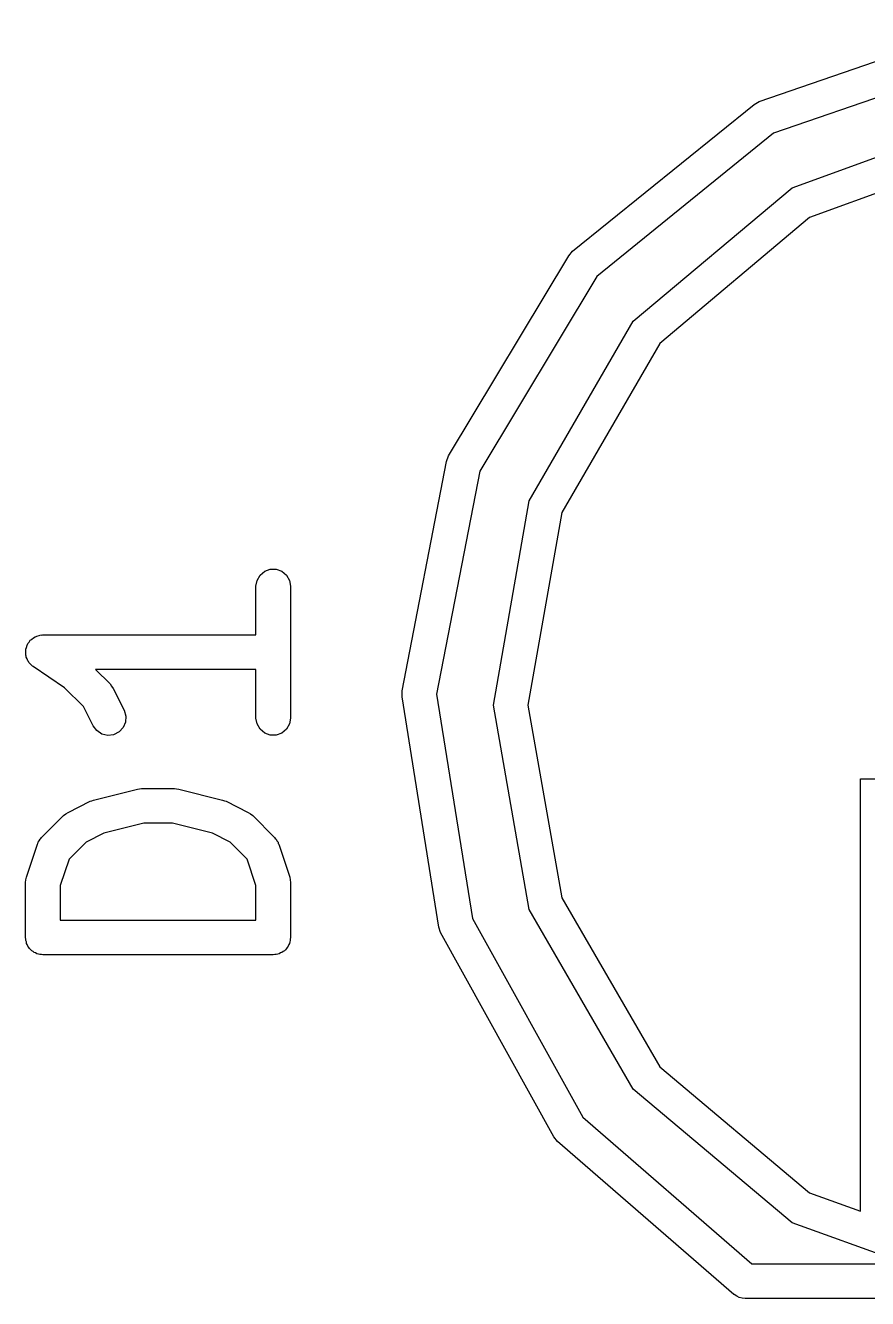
# Model space of a CAD drawing. Extents: x 149.8 to 198.9, y -148.5 to -50.
# Drawn here: x 189.38 to 193.03, y -123.31 to -117.78 of the extents above; entities that cross this region are included whole.
import ezdxf

# ---------------------------------------------------------------- set-up
doc = ezdxf.new("R2010")
doc.units = 0
doc.header["$MEASUREMENT"] = 0
doc.layers.add('BLACK', color=7, linetype='CONTINUOUS')

msp = doc.modelspace()

# ---------------------------------------------------------------- linework, layer by layer
at = {"layer": 'Black'}
for p, q in [((192.56, -118.11), (193.518, -117.78)), ((193.554, -117.926), (192.622, -118.248)), ((191.751, -118.76), (192.538, -118.123)), ((192.538, -118.123), (192.56, -118.11)), ((192.56, -118.11), (192.56, -118.11)), ((192.704, -118.484), (193.55, -118.176)), ((192.622, -118.248), (191.856, -118.869)), ((193.576, -118.324), (192.779, -118.614)), ((192.014, -119.063), (192.704, -118.484)), ((192.779, -118.614), (192.129, -119.16)), ((191.213, -119.648), (191.734, -118.78)), ((191.734, -118.78), (191.751, -118.76)), ((191.751, -118.76), (191.751, -118.76)), ((191.856, -118.869), (191.349, -119.714)), ((191.563, -119.843), (192.014, -119.063)), ((192.129, -119.16), (191.704, -119.894)), ((191.204, -119.673), (191.213, -119.648)), ((191.213, -119.648), (191.213, -119.648)), ((191.011, -120.667), (191.204, -119.673)), ((191.349, -119.714), (191.161, -120.682)), ((191.407, -120.73), (191.563, -119.843)), ((191.704, -119.894), (191.557, -120.73)), ((190.382, -120.189), (190.395, -120.166)), ((190.395, -120.166), (190.415, -120.149)), ((190.415, -120.149), (190.439, -120.14)), ((190.439, -120.14), (190.465, -120.14)), ((190.465, -120.14), (190.49, -120.149)), ((190.49, -120.149), (190.51, -120.166)), ((190.51, -120.166), (190.523, -120.189)), ((190.377, -120.214), (190.382, -120.189)), ((190.377, -120.425), (190.377, -120.214)), ((190.523, -120.189), (190.527, -120.214)), ((190.527, -120.214), (190.527, -120.786)), ((189.401, -120.446), (189.404, -120.443)), ((189.404, -120.443), (189.412, -120.438)), ((189.412, -120.438), (189.419, -120.433)), ((189.419, -120.433), (189.423, -120.432)), ((189.423, -120.432), (189.427, -120.43)), ((189.427, -120.43), (189.436, -120.428)), ((189.436, -120.428), (189.444, -120.425)), ((189.444, -120.425), (189.448, -120.426)), ((189.448, -120.426), (189.452, -120.425)), ((189.452, -120.425), (190.377, -120.425)), ((189.378, -120.495), (189.379, -120.491)), ((189.379, -120.504), (189.378, -120.495)), ((189.379, -120.487), (189.382, -120.479)), ((189.379, -120.491), (189.379, -120.487)), ((189.382, -120.479), (189.384, -120.47)), ((189.384, -120.47), (189.386, -120.466)), ((189.386, -120.466), (189.387, -120.462)), ((189.387, -120.462), (189.393, -120.456)), ((189.393, -120.456), (189.398, -120.448)), ((189.398, -120.448), (189.401, -120.446)), ((189.379, -120.513), (189.379, -120.504)), ((189.38, -120.517), (189.379, -120.513)), ((189.38, -120.521), (189.38, -120.517)), ((189.384, -120.529), (189.38, -120.521)), ((189.387, -120.537), (189.384, -120.529)), ((189.39, -120.541), (189.387, -120.537)), ((189.392, -120.544), (189.39, -120.541)), ((189.398, -120.551), (189.392, -120.544)), ((189.404, -120.557), (189.398, -120.551)), ((189.408, -120.56), (189.404, -120.557)), ((189.411, -120.562), (189.408, -120.56)), ((189.547, -120.654), (189.411, -120.562)), ((190.377, -120.575), (189.681, -120.575)), ((189.681, -120.575), (189.744, -120.637)), ((190.377, -120.786), (190.377, -120.575)), ((189.629, -120.735), (189.547, -120.654)), ((189.744, -120.637), (189.75, -120.647)), ((189.75, -120.647), (189.758, -120.657)), ((189.758, -120.657), (189.805, -120.752)), ((191.011, -120.693), (191.011, -120.667)), ((191.011, -120.667), (191.011, -120.667)), ((191.17, -121.693), (191.011, -120.693)), ((191.161, -120.682), (191.316, -121.656)), ((189.671, -120.819), (189.629, -120.735)), ((189.805, -120.752), (189.813, -120.777)), ((191.563, -121.617), (191.407, -120.73)), ((191.557, -120.73), (191.704, -121.566)), ((189.687, -120.84), (189.671, -120.819)), ((189.801, -120.827), (189.783, -120.846)), ((189.811, -120.803), (189.801, -120.827)), ((189.813, -120.777), (189.811, -120.803)), ((190.382, -120.811), (190.377, -120.786)), ((190.395, -120.834), (190.382, -120.811)), ((190.523, -120.811), (190.51, -120.834)), ((190.527, -120.786), (190.523, -120.811)), ((189.708, -120.855), (189.687, -120.84)), ((189.734, -120.861), (189.708, -120.855)), ((189.759, -120.858), (189.734, -120.861)), ((189.783, -120.846), (189.759, -120.858)), ((190.415, -120.851), (190.395, -120.834)), ((190.439, -120.86), (190.415, -120.851)), ((190.465, -120.86), (190.439, -120.86)), ((190.49, -120.851), (190.465, -120.86)), ((190.51, -120.834), (190.49, -120.851)), ((193, -122.926), (193, -121.05)), ((193, -121.05), (195, -121.05)), ((189.672, -121.142), (189.863, -121.094)), ((189.863, -121.094), (189.872, -121.093)), ((189.872, -121.093), (189.881, -121.092)), ((189.881, -121.092), (190.024, -121.092)), ((190.024, -121.092), (190.033, -121.093)), ((190.033, -121.093), (190.042, -121.094)), ((190.042, -121.094), (190.232, -121.142)), ((189.562, -121.195), (189.657, -121.147)), ((189.657, -121.147), (189.665, -121.145)), ((189.665, -121.145), (189.672, -121.142)), ((190.232, -121.142), (190.24, -121.145)), ((190.24, -121.145), (190.248, -121.147)), ((190.248, -121.147), (190.343, -121.195)), ((189.447, -121.304), (189.542, -121.209)), ((189.542, -121.209), (189.552, -121.202)), ((189.552, -121.202), (189.562, -121.195)), ((190.343, -121.195), (190.353, -121.202)), ((190.353, -121.202), (190.363, -121.209)), ((190.363, -121.209), (190.458, -121.304)), ((189.89, -121.242), (189.717, -121.285)), ((190.015, -121.242), (189.89, -121.242)), ((190.188, -121.285), (190.015, -121.242)), ((189.431, -121.33), (189.432, -121.325)), ((189.432, -121.325), (189.437, -121.318)), ((189.437, -121.318), (189.441, -121.311)), ((189.441, -121.311), (189.444, -121.308)), ((189.444, -121.308), (189.447, -121.304)), ((189.64, -121.324), (189.566, -121.398)), ((189.717, -121.285), (189.64, -121.324)), ((190.265, -121.324), (190.188, -121.285)), ((190.339, -121.398), (190.265, -121.324)), ((190.458, -121.304), (190.46, -121.308)), ((190.46, -121.308), (190.464, -121.311)), ((190.464, -121.311), (190.468, -121.318)), ((190.468, -121.318), (190.473, -121.325)), ((190.473, -121.325), (190.474, -121.33)), ((189.381, -121.476), (189.429, -121.333)), ((189.429, -121.333), (189.431, -121.33)), ((190.474, -121.33), (190.476, -121.333)), ((190.476, -121.333), (190.524, -121.476)), ((189.566, -121.398), (189.527, -121.512)), ((190.377, -121.512), (190.339, -121.398)), ((189.377, -121.5), (189.379, -121.488)), ((189.379, -121.488), (189.381, -121.476)), ((190.524, -121.476), (190.525, -121.488)), ((190.525, -121.488), (190.527, -121.5)), ((189.377, -121.738), (189.377, -121.5)), ((189.527, -121.512), (189.527, -121.663)), ((190.377, -121.663), (190.377, -121.512)), ((190.527, -121.5), (190.527, -121.738)), ((191.704, -121.566), (192.129, -122.3)), ((191.316, -121.656), (191.795, -122.518)), ((192.014, -122.397), (191.563, -121.617)), ((189.527, -121.663), (190.377, -121.663)), ((191.178, -121.717), (191.17, -121.693)), ((189.379, -121.745), (189.377, -121.738)), ((189.379, -121.751), (189.379, -121.745)), ((189.381, -121.757), (189.379, -121.751)), ((189.382, -121.764), (189.381, -121.757)), ((189.385, -121.769), (189.382, -121.764)), ((189.387, -121.776), (189.385, -121.769)), ((190.52, -121.769), (190.517, -121.776)), ((190.523, -121.764), (190.52, -121.769)), ((190.524, -121.757), (190.523, -121.764)), ((190.526, -121.751), (190.524, -121.757)), ((190.527, -121.738), (190.526, -121.745)), ((190.526, -121.745), (190.526, -121.751)), ((191.67, -122.603), (191.178, -121.717)), ((189.392, -121.781), (189.387, -121.776)), ((189.395, -121.786), (189.392, -121.781)), ((189.4, -121.791), (189.395, -121.786)), ((189.404, -121.796), (189.4, -121.791)), ((189.41, -121.799), (189.404, -121.796)), ((189.415, -121.803), (189.41, -121.799)), ((189.421, -121.805), (189.415, -121.803)), ((189.427, -121.809), (189.421, -121.805)), ((189.433, -121.81), (189.427, -121.809)), ((189.439, -121.812), (189.433, -121.81)), ((189.446, -121.812), (189.439, -121.812)), ((189.452, -121.813), (189.446, -121.812)), ((190.452, -121.813), (189.452, -121.813)), ((190.459, -121.812), (190.452, -121.813)), ((190.465, -121.812), (190.459, -121.812)), ((190.472, -121.81), (190.465, -121.812)), ((190.478, -121.809), (190.472, -121.81)), ((190.484, -121.805), (190.478, -121.809)), ((190.49, -121.803), (190.484, -121.805)), ((190.495, -121.799), (190.49, -121.803)), ((190.501, -121.796), (190.495, -121.799)), ((190.505, -121.791), (190.501, -121.796)), ((190.51, -121.786), (190.505, -121.791)), ((190.513, -121.781), (190.51, -121.786)), ((190.517, -121.776), (190.513, -121.781)), ((192.129, -122.3), (192.779, -122.846)), ((192.704, -122.976), (192.014, -122.397)), ((191.795, -122.518), (192.528, -123.155)), ((191.686, -122.623), (191.67, -122.603)), ((191.67, -122.603), (191.67, -122.603)), ((192.451, -123.287), (191.686, -122.623)), ((192.779, -122.846), (193, -122.926)), ((193.197, -123.155), (192.704, -122.976)), ((192.528, -123.155), (193.197, -123.155)), ((192.452, -123.287), (192.451, -123.287)), ((192.451, -123.287), (192.451, -123.287)), ((192.463, -123.294), (192.452, -123.287)), ((192.473, -123.3), (192.463, -123.294)), ((192.474, -123.3), (192.473, -123.3)), ((192.487, -123.303), (192.474, -123.3)), ((192.474, -123.3), (192.474, -123.3)), ((192.499, -123.305), (192.487, -123.303)), ((192.5, -123.305), (192.499, -123.305)), ((192.499, -123.305), (192.499, -123.305)), ((195.5, -123.305), (192.5, -123.305))]:
    msp.add_line(p, q, dxfattribs=at)

doc.saveas('drawing.dxf')
